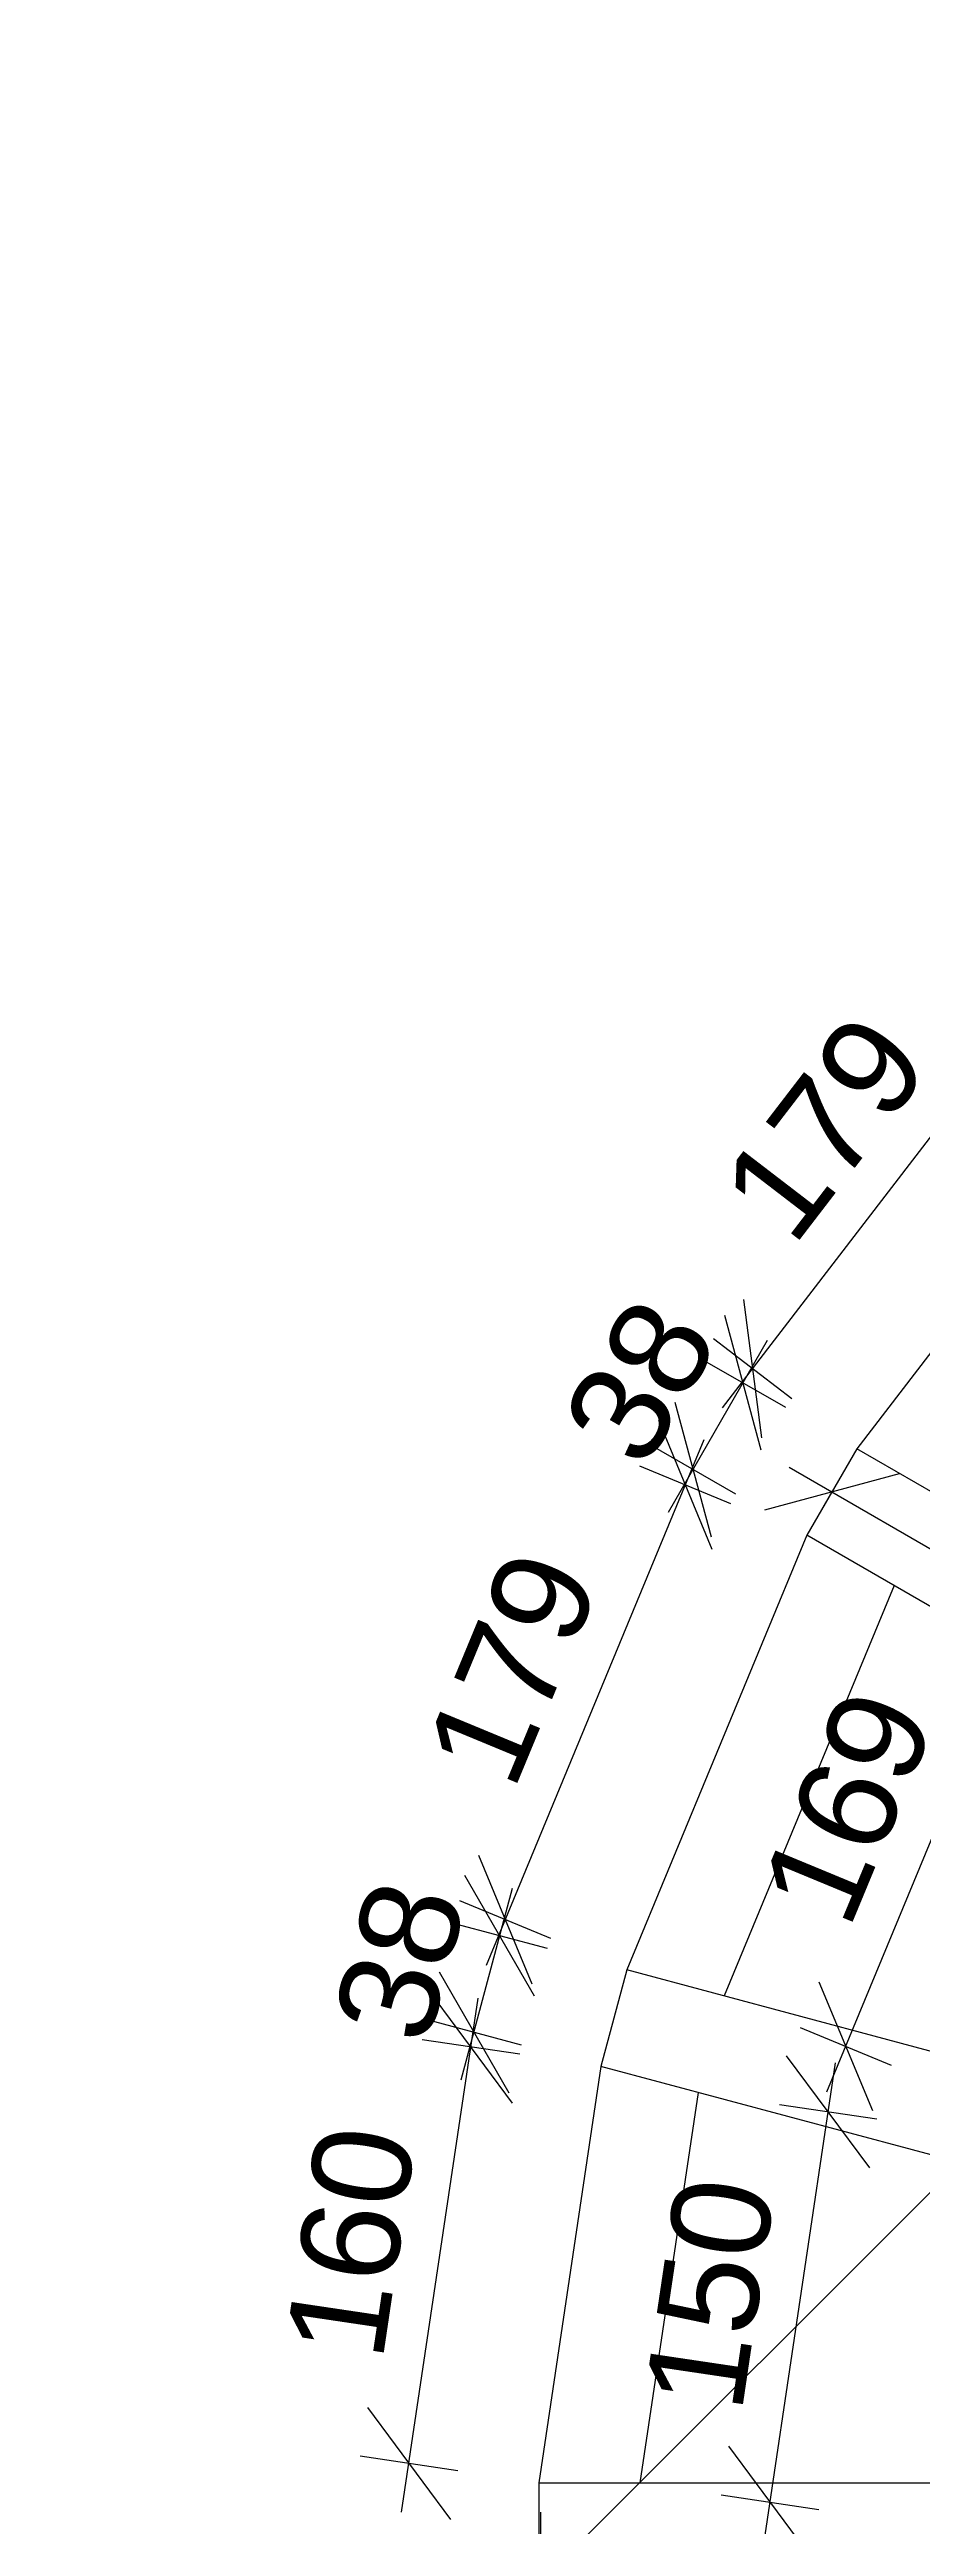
# Model space of a CAD drawing. Header units: millimetres. Extents: x -96270 to 80902, y -48795 to -34727.
# Drawn here: x 58358 to 58690, y -37729 to -36787 of the extents above; entities that cross this region are included whole.
import ezdxf
from ezdxf import colors
from ezdxf.entities.mleader import LeaderData, LeaderLine
from ezdxf.math import Vec2, Vec3

# ---------------------------------------------------------------- set-up
doc = ezdxf.new("R2010")
doc.units = ezdxf.units.MM
doc.layers.get('0').update_dxf_attribs({"lineweight": 25})
doc.layers.add('Mållinje (Afsætning af mål)', color=4, linetype='Continuous', lineweight=9)
doc.layers.add('Tyk fuldstregslinje (Optegning)', color=7, linetype='Continuous', lineweight=30)
doc.styles.add('Annotative', font='arial.ttf')
doc.dimstyles.new('Annotative', dxfattribs={"dimscale": 0, "dimtxt": 2.5, "dimasz": 2.5, "dimexe": 1.25, "dimexo": 1, "dimgap": 1, "dimtad": 1, "dimdec": 0, "dimzin": 0, "dimtxsty": 'Annotative', "dimblk": 'OBLIQUE', "dimcen": 1, "dimdle": 1.25, "dimadec": 0, "dimazin": 0, "dimtfac": 1, "dimtdec": 0, "dimtofl": 0, "dimtmove": 0, "dimatfit": 3, "dimfxl": 1.25, "dimfxlon": 1, "dimtolj": 1, "dimtzin": 0, "dimarcsym": 0})

# ---------------------------------------------------------------- blocks, each defined once
blk = doc.blocks.new('_Oblique')
at = {"color": 0, "linetype": 'ByBlock', "lineweight": -2}
blk.add_line((-0.5, -0.5), (0.5, 0.5), dxfattribs=at)
blk = doc.blocks.new('*D659')
at = {"layer": 'Defpoints', "color": 0, "transparency": 16777216}
for p in [(58518.43, -37547.04), (58567.87, -37554.4), (58544.29, -37712.81)]:
    blk.add_point(p, dxfattribs=at)
at = {"layer": 'Mållinje (Afsætning af mål)', "color": 0, "lineweight": -2, "transparency": 16777216}
for p, q in [((58492.1, -37724), (58521.19, -37528.5)), ((58536.98, -37549.8), (58499.89, -37544.28)), ((58513.4, -37708.21), (58476.31, -37702.69))]:
    blk.add_line(p, q, dxfattribs=at)
at = {"layer": 'Mållinje (Afsætning af mål)', "color": 0, "lineweight": -2, "transparency": 16777216, "xscale": 37.5, "yscale": 37.5, "zscale": 37.5}
for p, rotation in [((58518.43, -37547.04), 81.53558793589828), ((58494.86, -37705.45), 261.5355879358983)]:
    blk.add_blockref('_Oblique', p, dxfattribs=dict(at, rotation=rotation))
at = {"layer": 'Mållinje (Afsætning af mål)', "color": 0, "transparency": 16777216, "insert": (58472.87, -37621.22), "char_height": 37.5, "attachment_point": 5, "rotation": 81.53559, "style": 'Annotative'}
blk.add_mtext('\\A1;160', dxfattribs=at)
blk = doc.blocks.new('*D657')
at = {"layer": 'Defpoints', "color": 0, "transparency": 16777216}
for p in [(58599.98, -37333.24), (58646.18, -37352.37), (58577.7, -37517.69)]:
    blk.add_point(p, dxfattribs=at)
at = {"layer": 'Mållinje (Afsætning af mål)', "color": 0, "lineweight": -2, "transparency": 16777216}
for p, q in [((58524.33, -37515.88), (58607.16, -37315.92)), ((58617.31, -37340.42), (58582.66, -37326.06)), ((58548.83, -37505.74), (58514.18, -37491.39))]:
    blk.add_line(p, q, dxfattribs=at)
at = {"layer": 'Mållinje (Afsætning af mål)', "color": 0, "lineweight": -2, "transparency": 16777216, "xscale": 37.5, "yscale": 37.5, "zscale": 37.5}
for p, rotation in [((58599.98, -37333.24), 67.4999999999982), ((58531.51, -37498.56), 247.4999999999982)]:
    blk.add_blockref('_Oblique', p, dxfattribs=dict(at, rotation=rotation))
at = {"layer": 'Mållinje (Afsætning af mål)', "color": 0, "transparency": 16777216, "insert": (58534.2, -37402.83), "char_height": 37.5, "attachment_point": 5, "rotation": 67.5, "style": 'Annotative'}
blk.add_mtext('\\A1;179', dxfattribs=at)
blk = doc.blocks.new('*D656')
at = {"layer": 'Defpoints', "color": 0, "transparency": 16777216}
for p in [(58529.4, -37504.75), (58577.7, -37517.69), (58567.87, -37554.4)]:
    blk.add_point(p, dxfattribs=at)
at = {"layer": 'Mållinje (Afsætning af mål)', "color": 0, "lineweight": -2, "transparency": 16777216}
for p, q in [((58514.72, -37559.57), (58534.26, -37486.64)), ((58547.52, -37509.61), (58511.29, -37499.9)), ((58537.68, -37546.31), (58501.46, -37536.61))]:
    blk.add_line(p, q, dxfattribs=at)
at = {"layer": 'Mållinje (Afsætning af mål)', "color": 0, "lineweight": -2, "transparency": 16777216, "xscale": 37.5, "yscale": 37.5, "zscale": 37.5}
for p, rotation in [((58529.4, -37504.75), 75.00000000000414), ((58519.57, -37541.46), 255.0000000000041)]:
    blk.add_blockref('_Oblique', p, dxfattribs=dict(at, rotation=rotation))
at = {"layer": 'Mållinje (Afsætning af mål)', "color": 0, "transparency": 16777216, "insert": (58491.49, -37514.27), "char_height": 37.5, "attachment_point": 5, "rotation": 75, "style": 'Annotative'}
blk.add_mtext('\\A1;38', dxfattribs=at)
blk = doc.blocks.new('*D655')
at = {"layer": 'Defpoints', "color": 0, "transparency": 16777216}
for p in [(58621.88, -37294.46), (58665.18, -37319.46), (58646.18, -37352.37)]:
    blk.add_point(p, dxfattribs=at)
at = {"layer": 'Mållinje (Afsætning af mål)', "color": 0, "lineweight": -2, "transparency": 16777216}
for p, q in [((58593.5, -37343.61), (58631.25, -37278.23)), ((58638.12, -37303.84), (58605.64, -37285.09)), ((58619.12, -37336.75), (58586.64, -37318))]:
    blk.add_line(p, q, dxfattribs=at)
at = {"layer": 'Mållinje (Afsætning af mål)', "color": 0, "lineweight": -2, "transparency": 16777216, "xscale": 37.5, "yscale": 37.5, "zscale": 37.5}
for p, rotation in [((58621.88, -37294.46), 60.0000000000034), ((58602.88, -37327.37), 240.0000000000034)]:
    blk.add_blockref('_Oblique', p, dxfattribs=dict(at, rotation=rotation))
at = {"layer": 'Mållinje (Afsætning af mål)', "color": 0, "transparency": 16777216, "insert": (58582.79, -37293.84), "char_height": 37.5, "attachment_point": 5, "rotation": 60, "style": 'Annotative'}
blk.add_mtext('\\A1;38', dxfattribs=at)
blk = doc.blocks.new('*D654')
at = {"layer": 'Defpoints', "color": 0, "transparency": 16777216}
for p in [(58734.44, -37147.06), (58774.11, -37177.5), (58665.18, -37319.46)]:
    blk.add_point(p, dxfattribs=at)
at = {"layer": 'Mållinje (Afsætning af mål)', "color": 0, "lineweight": -2, "transparency": 16777216}
for p, q in [((58614.1, -37303.9), (58745.86, -37132.19)), ((58749.32, -37158.48), (58719.57, -37135.65)), ((58640.39, -37300.44), (58610.64, -37277.61))]:
    blk.add_line(p, q, dxfattribs=at)
at = {"layer": 'Mållinje (Afsætning af mål)', "color": 0, "lineweight": -2, "transparency": 16777216, "xscale": 37.5, "yscale": 37.5, "zscale": 37.5}
for p, rotation in [((58734.44, -37147.06), 52.49999999999965), ((58625.51, -37289.03), 232.4999999999996)]:
    blk.add_blockref('_Oblique', p, dxfattribs=dict(at, rotation=rotation))
at = {"layer": 'Mållinje (Afsætning af mål)', "color": 0, "transparency": 16777216, "insert": (58652.89, -37197.26), "char_height": 37.5, "attachment_point": 5, "rotation": 52.5, "style": 'Annotative'}
blk.add_mtext('\\A1;179', dxfattribs=at)
blk = doc.blocks.new('*D625')
at = {"layer": 'Defpoints', "color": 0, "transparency": 16777216}
for p in [(58604.81, -37564.3), (58654.27, -37571.66), (58582.71, -37712.81)]:
    blk.add_point(p, dxfattribs=at)
at = {"layer": 'Mållinje (Afsætning af mål)', "color": 0, "lineweight": -2, "transparency": 16777216}
for p, q in [((58629.41, -37738.72), (58657.03, -37553.11)), ((58635.72, -37568.9), (58672.81, -37574.42)), ((58613.62, -37717.41), (58650.71, -37722.93))]:
    blk.add_line(p, q, dxfattribs=at)
at = {"layer": 'Mållinje (Afsætning af mål)', "color": 0, "lineweight": -2, "transparency": 16777216, "xscale": 37.5, "yscale": 37.5, "zscale": 37.5}
for p, rotation in [((58654.27, -37571.66), 81.53558793590007), ((58632.17, -37720.17), 261.5355879359)]:
    blk.add_blockref('_Oblique', p, dxfattribs=dict(at, rotation=rotation))
at = {"layer": 'Mållinje (Afsætning af mål)', "color": 0, "transparency": 16777216, "insert": (58609.44, -37640.89), "char_height": 37.5, "attachment_point": 5, "rotation": 81.53559, "style": 'Annotative'}
blk.add_mtext('\\A1;150', dxfattribs=at)
blk = doc.blocks.new('*D624')
at = {"layer": 'Defpoints', "color": 0, "transparency": 16777216}
for p in [(58679.37, -37371.54), (58725.57, -37390.67), (58614.72, -37527.61)]:
    blk.add_point(p, dxfattribs=at)
at = {"layer": 'Mållinje (Afsætning af mål)', "color": 0, "lineweight": -2, "transparency": 16777216}
for p, q in [((58653.74, -37564.07), (58732.74, -37373.35)), ((58708.24, -37383.5), (58742.89, -37397.85)), ((58643.59, -37539.57), (58678.24, -37553.92))]:
    blk.add_line(p, q, dxfattribs=at)
at = {"layer": 'Mållinje (Afsætning af mål)', "color": 0, "lineweight": -2, "transparency": 16777216, "xscale": 37.5, "yscale": 37.5, "zscale": 37.5}
for p, rotation in [((58725.57, -37390.67), 67.4999999999997), ((58660.92, -37546.75), 247.4999999999997)]:
    blk.add_blockref('_Oblique', p, dxfattribs=dict(at, rotation=rotation))
at = {"layer": 'Mållinje (Afsætning af mål)', "color": 0, "transparency": 16777216, "insert": (58661.69, -37455.64), "char_height": 37.5, "attachment_point": 5, "rotation": 67.5, "style": 'Annotative'}
blk.add_mtext('\\A1;169', dxfattribs=at)
blk = doc.blocks.new('*D618')
at = {"layer": 'Defpoints', "color": 0, "transparency": 16777216}
for p in [(59374.29, -36920.81), (59374.29, -36920.81), (58544.84, -37750.51)]:
    blk.add_point(p, dxfattribs=at)
at = {"layer": 'Mållinje (Afsætning af mål)', "color": 0, "lineweight": -2, "transparency": 16777216}
for p, q in [((58531.58, -37763.77), (59387.55, -36907.55)), ((59374.29, -36920.81), (59361.03, -36907.55)), ((58544.84, -37750.51), (58531.58, -37737.26))]:
    blk.add_line(p, q, dxfattribs=at)
at = {"layer": 'Mållinje (Afsætning af mål)', "color": 0, "lineweight": -2, "transparency": 16777216, "xscale": 37.5, "yscale": 37.5, "zscale": 37.5}
for p, rotation in [((59374.29, -36920.81), 45.0086126468745), ((58544.84, -37750.51), 225.0086126468745)]:
    blk.add_blockref('_Oblique', p, dxfattribs=dict(at, rotation=rotation))
at = {"layer": 'Mållinje (Afsætning af mål)', "color": 0, "transparency": 16777216, "insert": (58935.41, -37311.51), "char_height": 37.5, "attachment_point": 5, "rotation": 45.00861, "style": 'Annotative'}
blk.add_mtext('\\A1;1173', dxfattribs=at)
blk = doc.blocks.new('*D617')
at = {"layer": 'Defpoints', "color": 0, "transparency": 16777216}
for p in [(58655.68, -37335.92), (59175.79, -37636.2), (59175.79, -37636.2)]:
    blk.add_point(p, dxfattribs=at)
at = {"layer": 'Mållinje (Afsætning af mål)', "color": 0, "lineweight": -2, "transparency": 16777216}
for p, q in [((58639.44, -37326.54), (59192.02, -37645.58)), ((58655.68, -37335.92), (58646.3, -37352.16)), ((59175.79, -37636.2), (59166.41, -37652.44))]:
    blk.add_line(p, q, dxfattribs=at)
at = {"layer": 'Mållinje (Afsætning af mål)', "color": 0, "lineweight": -2, "transparency": 16777216, "xscale": 37.5, "yscale": 37.5, "zscale": 37.5}
for p, rotation in [((58655.68, -37335.92), 149.999999999998), ((59175.79, -37636.2), 329.999999999998)]:
    blk.add_blockref('_Oblique', p, dxfattribs=dict(at, rotation=rotation))
at = {"layer": 'Mållinje (Afsætning af mål)', "color": 0, "transparency": 16777216, "insert": (58932.81, -37456.49), "char_height": 37.5, "attachment_point": 5, "rotation": 330, "style": 'Annotative'}
blk.add_mtext('\\A1;600', dxfattribs=at)

msp = doc.modelspace()

# ---------------------------------------------------------------- linework, layer by layer
at = {"layer": 'Tyk fuldstregslinje (Optegning)'}
for p, q in [((58774.11, -37177.5), (58665.18, -37319.46)), ((58665.18, -37319.46), (58646.18, -37352.37)), ((59185.29, -37619.75), (58665.18, -37319.46)), ((58646.18, -37352.37), (58577.7, -37517.69)), ((59166.29, -37652.66), (58646.18, -37352.37)), ((58679.37, -37371.54), (58614.72, -37527.61)), ((58577.7, -37517.69), (58567.87, -37554.4)), ((59158.07, -37673.2), (58577.7, -37517.69)), ((58567.87, -37554.4), (58544.29, -37712.81)), ((59148.23, -37709.91), (58567.87, -37554.4)), ((58604.81, -37564.3), (58582.71, -37712.81)), ((58544.29, -37712.81), (59147.45, -37712.81)), ((58544.29, -37712.81), (58544.29, -37750.81))]:
    msp.add_line(p, q, dxfattribs=at)

# ---------------------------------------------------------------- dimensions: what is measured, and where the dimension line sits
at = {"layer": 'Mållinje (Afsætning af mål)'}
for p1, p2, distance, picture, middle in [((58544.84, -37750.51), (59374.29, -36920.81), 0, '*D618', (58935.41, -37311.51)), ((58665.18, -37319.46), (58774.11, -37177.5), 50, '*D654', (58652.89, -37197.26)), ((58577.7, -37517.69), (58646.18, -37352.37), 50, '*D657', (58534.2, -37402.83)), ((58614.72, -37527.61), (58679.37, -37371.54), -50, '*D624', (58661.69, -37455.64)), ((58544.29, -37712.81), (58567.87, -37554.4), 49.98, '*D659', (58472.87, -37621.22)), ((58582.71, -37712.81), (58604.81, -37564.3), -50, '*D625', (58609.44, -37640.89))]:
    dim = msp.add_aligned_dim(p1=p1, p2=p2, distance=distance, dimstyle='Annotative', dxfattribs=at)
    dim.commit()
    dim.dimension.update_dxf_attribs({"geometry": picture, "text_midpoint": middle})
for base, p1, p2, angle, picture, middle in [((58621.88, -37294.46), (58646.18, -37352.37), (58665.18, -37319.46), 60, '*D655', (58612.38, -37310.92)), ((58529.4, -37504.75), (58567.87, -37554.4), (58577.7, -37517.69), 75, '*D656', (58524.49, -37523.11))]:
    dim = msp.add_linear_dim(base=base, p1=p1, p2=p2, angle=angle, dimstyle='Annotative', dxfattribs=at)
    dim.commit()
    dim.dimension.update_dxf_attribs({"geometry": picture, "text_midpoint": middle, "dimtype": 161})
dim = msp.add_aligned_dim(p1=(58655.68, -37335.92), p2=(59175.79, -37636.2), distance=0, text='600', dimstyle='Annotative', dxfattribs=at)
dim.commit()
dim.dimension.update_dxf_attribs({"geometry": '*D617', "text_midpoint": (58932.81, -37456.49)})

# ---------------------------------------------------------------- leaders
at = {"layer": 'Mållinje (Afsætning af mål)', "ltscale": 50}
ml = msp.add_multileader_mtext('Standard', dxfattribs=at)
ml.set_content('SPOT 6', color=256)
ml.set_leader_properties()
ml.build(insert=Vec2(0, 0))
ml.multileader.update_dxf_attribs({"text_right_attachment_type": 6, "dogleg_length": 0.36, "arrow_head_size": 200, "scale": 50})
ctx = ml.context
ctx.base_point, ctx.scale, ctx.char_height, ctx.arrow_head_size, ctx.landing_gap_size, ctx.plane_origin = Vec3(-14056.03, -36762.12), 50, 200, 200, 100, Vec3(-14324.87, -37061.05)
ctx.right_attachment = 6
notes = []
notes.append((ctx, [(0, (1, 1, 0), (-14074.03, -36762.12), (1, 0), 18, [(0, [(-14324.87, -37061.05)], 0, [])])]))
ctx.mtext.insert, ctx.mtext.width, ctx.mtext.flow_direction = Vec3(-13956.03, -36662.12), 1473.7224, 5
ml = msp.add_multileader_mtext('Standard', dxfattribs=at)
ml.set_content('SPOT 6', color=256)
ml.set_leader_properties()
ml.build(insert=Vec2(0, 0))
ml.multileader.update_dxf_attribs({"text_right_attachment_type": 6, "dogleg_length": 0.36, "arrow_head_size": 200, "scale": 50})
ctx = ml.context
ctx.base_point, ctx.scale, ctx.char_height, ctx.arrow_head_size, ctx.landing_gap_size, ctx.plane_origin = Vec3(4278.01, -36762.12), 50, 200, 200, 100, Vec3(4009.18, -37061.05)
ctx.right_attachment = 6
notes.append((ctx, [(0, (1, 1, 0), (4260.01, -36762.12), (1, 0), 18, [(0, [(4009.18, -37061.05)], 0, [])])]))
ctx.mtext.insert, ctx.mtext.width, ctx.mtext.flow_direction = Vec3(4378.01, -36662.12), 1473.7224, 5
for ctx, leaders in notes:
    for number, flags, end, landing, length, lines in leaders:
        leader = LeaderData()
        leader.index, (leader.has_last_leader_line, leader.has_dogleg_vector, leader.attachment_direction) = number, flags
        leader.last_leader_point, leader.dogleg_vector, leader.dogleg_length = Vec3(end), Vec3(landing), length
        for number, points, colour, breaks in lines:
            line = LeaderLine()
            line.index, line.vertices, line.color, line.breaks = number, Vec3.list(points), colors.encode_raw_color(colour), breaks
            leader.lines.append(line)
        ctx.leaders.append(leader)

doc.saveas('drawing.dxf')
